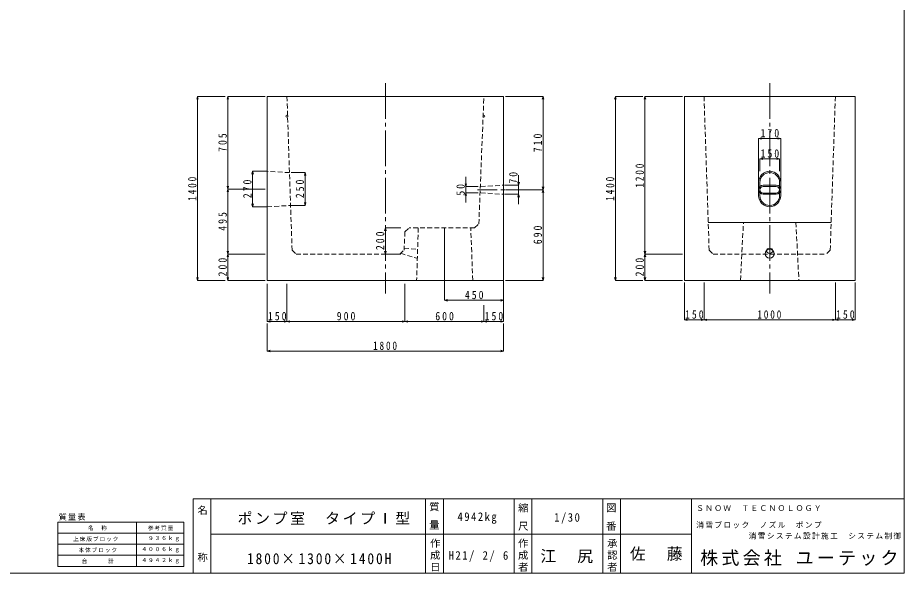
# Model space of a CAD drawing. Units: millimetres, scale not verified. Extents: x -5968 to 5968, y -4228 to 4228.
# Drawn here: x -783 to 5968, y -4228 to 0 of the extents above; entities that cross this region are included whole.
import ezdxf

# ---------------------------------------------------------------- set-up
doc = ezdxf.new("R2010")
doc.units = ezdxf.units.MM
doc.header["$LTSCALE"] = 30
for name, pattern in [('CHAIN1', [8, 5, -1, 1, -1]), ('CHAIN2', [12, 9, -1, 1, -1]), ('DASHED1', [1.8, 1.2, -0.6])]:
    doc.linetypes.add(name, pattern=pattern)
for name, color, linetype, lineweight in [('0-0_枠', 5, 'Continuous', 9), ('0-1_上床版ブロック', 3, 'Continuous', 9), ('0-2_本体ブロック', 3, 'Continuous', 9), ('0-3', 4, 'Continuous', 9), ('0-6_寸法', 4, 'Continuous', 9), ('1-0', 7, 'Continuous', 9)]:
    doc.layers.add(name, color=color, linetype=linetype, lineweight=lineweight)
doc.styles.add('@ＭＳ ゴシック', font='')
doc.styles.add('ＭＳ ゴシック', font='')
doc.styles.get('@ＭＳ ゴシック').set_extended_font_data('@MS Gothic')
doc.styles.get('ＭＳ ゴシック').set_extended_font_data('MS Gothic')

msp = doc.modelspace()

# ---------------------------------------------------------------- linework, layer by layer
at = {"layer": '0-0_枠'}
msp.add_line((5967.67, -4227.98), (5967.67, 4227.98), dxfattribs=at)
at = {"layer": '0-1_上床版ブロック'}
for centre in [(1266.61, -748.88), (2766.61, -748.88)]:
    msp.add_circle(centre, 8, dxfattribs=at)
at = {"layer": '0-2_本体ブロック', "color": 7, "linetype": 'CHAIN2'}
for p, q in [((2016.61, -498.88), (2016.61, -2098.88)), ((4942.84, -498.88), (4942.84, -2098.88))]:
    msp.add_line(p, q, dxfattribs=at)
at = {"layer": '0-2_本体ブロック', "linetype": 'DASHED1'}
for p, q in [((1305.61, -1768.9), (1266.61, -598.88)), ((2727.81, -1568.94), (2766.61, -598.88)), ((4481.84, -1768.9), (4442.84, -598.88)), ((5403.84, -1768.9), (5442.84, -598.88)), ((2165.12, -1628.84), (2196.61, -1598.88)), ((2695.69, -1598.88), (2196.61, -1598.88)), ((2695.69, -1598.88), (2726.92, -1568.9)), ((2165.12, -1628.84), (2158.11, -1768.92)), ((1305.61, -1768.9), (1336.61, -1798.88)), ((1336.61, -1798.88), (2126.61, -1798.88)), ((2126.61, -1798.88), (2158.11, -1768.92)), ((4481.84, -1768.9), (4512.84, -1798.88)), ((4512.84, -1798.88), (5372.84, -1798.88)), ((5403.84, -1768.9), (5372.84, -1798.88))]:
    msp.add_line(p, q, dxfattribs=at)
at = {"layer": '0-2_本体ブロック', "color": 7, "linetype": 'DASHED1'}
for p, q in [((1285.95, -1178.88), (1116.61, -1168.88)), ((2743.73, -1285.41), (2916.61, -1273.88)), ((2742.17, -1332.25), (2916.61, -1343.88)), ((1116.61, -1438.88), (1294.28, -1428.88)), ((2266.61, -1598.88), (2254.2, -1998.88)), ((2681.61, -1998.88), (2666.61, -1598.88)), ((4720.76, -1998.88), (4742.84, -1557.3)), ((5142.84, -1557.3), (5164.92, -1998.88)), ((2158.93, -1752.62), (2258.44, -1762.28)), ((2133.28, -1792.54), (2255.01, -1831.02))]:
    msp.add_line(p, q, dxfattribs=at)
at = {"layer": '0-2_本体ブロック'}
for p, q in [((4857.84, -1253.88), (4857.84, -1353.88)), ((4867.84, -1353.88), (4867.84, -1253.88)), ((4892.84, -1273.88), (4992.84, -1273.88)), ((5017.84, -1353.88), (5017.84, -1253.88)), ((5027.84, -1253.88), (5027.84, -1353.88)), ((4892.84, -1283.88), (4992.84, -1283.88)), ((4892.84, -1333.88), (4992.84, -1333.88)), ((4892.84, -1343.88), (4992.84, -1343.88))]:
    msp.add_line(p, q, dxfattribs=at)
at = {"layer": '0-2_本体ブロック', "color": 4, "linetype": 'CHAIN1'}
msp.add_line((2716.61, -1308.88), (2978.54, -1308.88), dxfattribs=at)
at = {"layer": '0-2_本体ブロック', "color": 7}
msp.add_line((4474.78, -1557.3), (5410.89, -1557.3), dxfattribs=at)
at = {"layer": '0-2_本体ブロック'}
for points in [[(1116.61, -1998.88), (2916.61, -1998.88), (2916.61, -598.88), (1116.61, -598.88)], [(4292.84, -1998.88), (5592.84, -1998.88), (5592.84, -598.88), (4292.84, -598.88)]]:
    msp.add_lwpolyline(points, close=True, dxfattribs=at)
for centre, radius, start, end in [((4942.84, -1253.88), 85, 0, 180), ((4942.84, -1253.88), 75, 0, 180), ((4892.84, -1308.88), 35, 90, 270), ((4992.84, -1308.88), 35, 270, 90), ((4892.84, -1308.88), 25, 90, 270), ((4992.84, -1308.88), 25, 270, 90), ((4942.84, -1353.88), 85, 180, 0), ((4942.84, -1353.88), 75, 180, 0)]:
    msp.add_arc(centre, radius, start, end, dxfattribs=at)
at = {"layer": '0-2_本体ブロック', "color": 4}
msp.add_ellipse((4942.84, -1773.68), major_axis=(23.35, 0), ratio=0.8591, dxfattribs=at)
at = {"layer": '0-2_本体ブロック', "color": 7}
msp.add_ellipse((4942.84, -1796.65), major_axis=(35, 0), ratio=0.982, dxfattribs=at)
at = {"layer": '0-3'}
for p, q in [((2016.61, -1598.88), (2010.79, -1620.61)), ((2016.61, -1798.88), (2016.61, -1598.88)), ((2016.61, -1598.88), (2022.44, -1620.61)), ((2016.61, -1598.88), (2133.28, -1598.88)), ((2016.61, -1798.88), (2010.79, -1777.15)), ((2016.61, -1798.88), (2022.44, -1777.15)), ((2016.61, -1798.88), (2133.28, -1798.88))]:
    msp.add_line(p, q, dxfattribs=at)
at = {"layer": '0-6_寸法'}
for p, q in [((585.79, -598.88), (579.97, -620.61)), ((585.79, -1998.88), (585.79, -598.88)), ((585.79, -598.88), (591.61, -620.61)), ((585.79, -598.88), (795.79, -598.88)), ((816.61, -598.88), (810.79, -620.61)), ((816.61, -1303.88), (816.61, -598.88)), ((816.61, -598.88), (822.44, -620.61)), ((816.61, -598.88), (1101.61, -598.88)), ((3216.61, -598.88), (2931.61, -598.88)), ((3216.61, -598.88), (3210.79, -620.61)), ((3216.61, -1308.88), (3216.61, -598.88)), ((3216.61, -598.88), (3222.44, -620.61)), ((3767.84, -598.88), (3762.01, -620.61)), ((3767.84, -1998.88), (3767.84, -598.88)), ((3767.84, -598.88), (3773.66, -620.61)), ((3767.84, -598.88), (3977.84, -598.88)), ((3992.84, -598.88), (3987.01, -620.61)), ((3992.84, -1798.88), (3992.84, -598.88)), ((3992.84, -598.88), (3998.66, -620.61)), ((3992.84, -598.88), (4277.84, -598.88)), ((4857.84, -918.92), (4879.57, -913.1)), ((4857.84, -918.92), (5027.84, -918.92)), ((4857.84, -918.92), (4879.57, -924.74)), ((4857.84, -918.92), (4857.84, -1250.74)), ((5027.84, -918.92), (5006.1, -913.1)), ((5027.84, -918.92), (5006.1, -924.74)), ((5027.84, -918.92), (5027.84, -1250.74)), ((4867.84, -1073.64), (4889.57, -1067.82)), ((4867.84, -1073.64), (5017.84, -1073.64)), ((4867.84, -1073.64), (4889.57, -1079.47)), ((4867.84, -1073.64), (4867.84, -1168.88)), ((5017.84, -1073.64), (4996.1, -1067.82)), ((5017.84, -1073.64), (4996.1, -1079.47)), ((5017.84, -1073.64), (5017.84, -1168.88)), ((1005.41, -1168.88), (999.59, -1190.61)), ((1005.41, -1438.88), (1005.41, -1168.88)), ((1005.41, -1168.88), (1011.23, -1190.61)), ((1005.41, -1168.88), (1116.61, -1168.88)), ((1405.28, -1178.88), (1299.12, -1178.88)), ((1405.28, -1178.88), (1399.46, -1200.61)), ((1405.28, -1428.88), (1405.28, -1178.88)), ((1405.28, -1178.88), (1411.11, -1200.61)), ((2629.22, -1285.41), (2629.22, -1210.41)), ((3031.12, -1273.88), (3031.12, -1198.88)), ((816.61, -1303.88), (810.79, -1282.15)), ((816.61, -1303.88), (822.44, -1282.15)), ((2629.22, -1285.41), (2623.39, -1263.67)), ((2629.22, -1285.41), (2635.04, -1263.67)), ((3031.12, -1273.88), (2923.47, -1273.88)), ((3031.12, -1273.88), (3025.29, -1252.15)), ((3031.12, -1273.88), (3036.94, -1252.15)), ((3031.12, -1343.88), (3031.12, -1273.88)), ((816.61, -1303.88), (810.79, -1325.61)), ((816.61, -1798.88), (816.61, -1303.88)), ((816.61, -1303.88), (822.44, -1325.61)), ((816.61, -1303.88), (1101.61, -1303.88)), ((2629.22, -1332.25), (2623.39, -1353.98)), ((2629.22, -1332.25), (2629.22, -1285.41)), ((2629.22, -1285.41), (2722.88, -1285.41)), ((2629.22, -1332.25), (2629.22, -1407.25)), ((2629.22, -1332.25), (2635.04, -1353.98)), ((2629.22, -1332.25), (2722.88, -1332.25)), ((3031.12, -1343.88), (2923.47, -1343.88)), ((3216.61, -1308.88), (2931.61, -1308.88)), ((3031.12, -1343.88), (3025.29, -1365.61)), ((3031.12, -1343.88), (3031.12, -1418.88)), ((3031.12, -1343.88), (3036.94, -1365.61)), ((3216.61, -1308.88), (3210.79, -1287.15)), ((3216.61, -1308.88), (3210.79, -1330.61)), ((3216.61, -1308.88), (3222.44, -1287.15)), ((3216.61, -1998.88), (3216.61, -1308.88)), ((3216.61, -1308.88), (3222.44, -1330.61)), ((1005.41, -1438.88), (999.59, -1417.15)), ((1005.41, -1438.88), (1011.23, -1417.15)), ((1405.28, -1428.88), (1399.46, -1407.15)), ((1405.28, -1428.88), (1411.11, -1407.15)), ((1005.41, -1438.88), (1116.61, -1438.88)), ((1405.28, -1428.88), (1299.12, -1428.88)), ((2466.61, -2150.2), (2466.61, -1598.88)), ((816.61, -1798.88), (810.79, -1777.15)), ((816.61, -1798.88), (810.79, -1820.61)), ((816.61, -1798.88), (822.44, -1777.15)), ((816.61, -1998.88), (816.61, -1798.88)), ((816.61, -1798.88), (822.44, -1820.61)), ((816.61, -1798.88), (1101.61, -1798.88)), ((3992.84, -1798.88), (3987.01, -1777.15)), ((3992.84, -1798.88), (3987.01, -1820.61)), ((3992.84, -1798.88), (3998.66, -1777.15)), ((3992.84, -1998.88), (3992.84, -1798.88)), ((3992.84, -1798.88), (3998.66, -1820.61)), ((3992.84, -1798.88), (4277.84, -1798.88)), ((2916.61, -2150.2), (2916.61, -1940.2)), ((585.79, -1998.88), (579.97, -1977.15)), ((585.79, -1998.88), (591.61, -1977.15)), ((585.79, -1998.88), (795.79, -1998.88)), ((816.61, -1998.88), (810.79, -1977.15)), ((816.61, -1998.88), (822.44, -1977.15)), ((816.61, -1998.88), (1101.61, -1998.88)), ((3216.61, -1998.88), (2931.61, -1998.88)), ((3216.61, -1998.88), (3210.79, -1977.15)), ((3216.61, -1998.88), (3222.44, -1977.15)), ((3767.84, -1998.88), (3762.01, -1977.15)), ((3767.84, -1998.88), (3773.66, -1977.15)), ((3767.84, -1998.88), (3977.84, -1998.88)), ((3992.84, -1998.88), (3987.01, -1977.15)), ((3992.84, -1998.88), (3998.66, -1977.15)), ((3992.84, -1998.88), (4277.84, -1998.88)), ((4292.84, -2298.88), (4292.84, -2013.88)), ((4442.84, -2298.88), (4442.84, -2013.88)), ((5442.84, -2298.88), (5442.84, -2013.88)), ((5592.84, -2298.88), (5592.84, -2013.88)), ((1116.61, -2311.44), (1116.61, -2026.44)), ((1266.61, -2311.44), (1266.61, -2026.44)), ((2165.12, -2311.44), (2165.12, -2026.44)), ((2916.61, -2311.44), (2916.61, -2026.44)), ((2466.61, -2150.2), (2488.35, -2144.37)), ((2916.61, -2150.2), (2466.61, -2150.2)), ((2466.61, -2150.2), (2488.35, -2156.02)), ((2916.61, -2150.2), (2894.88, -2144.37)), ((2916.61, -2150.2), (2894.88, -2156.02)), ((2766.61, -2311.44), (2766.61, -2188.74)), ((4292.84, -2298.88), (4314.57, -2293.06)), ((4442.84, -2298.88), (4421.1, -2293.06)), ((4442.84, -2298.88), (4464.57, -2293.06)), ((5442.84, -2298.88), (5421.1, -2293.06)), ((5442.84, -2298.88), (5464.57, -2293.06)), ((5592.84, -2298.88), (5571.1, -2293.06)), ((1116.61, -2311.44), (1138.35, -2305.62)), ((1116.61, -2311.44), (1266.61, -2311.44)), ((1116.61, -2311.44), (1138.35, -2317.27)), ((1116.61, -2536.44), (1116.61, -2326.44)), ((1266.61, -2311.44), (1244.88, -2305.62)), ((1266.61, -2311.44), (1244.88, -2317.27)), ((1266.61, -2311.44), (1288.35, -2305.62)), ((1266.61, -2311.44), (2165.12, -2311.44)), ((1266.61, -2311.44), (1288.35, -2317.27)), ((2165.12, -2311.44), (2143.38, -2305.62)), ((2165.12, -2311.44), (2143.38, -2317.27)), ((2165.12, -2311.44), (2186.85, -2305.62)), ((2165.12, -2311.44), (2766.61, -2311.44)), ((2165.12, -2311.44), (2186.85, -2317.27)), ((2766.61, -2311.44), (2744.88, -2305.62)), ((2766.61, -2311.44), (2744.88, -2317.27)), ((2766.61, -2311.44), (2788.35, -2305.62)), ((2766.61, -2311.44), (2916.61, -2311.44)), ((2766.61, -2311.44), (2788.35, -2317.27)), ((2916.61, -2311.44), (2894.88, -2305.62)), ((2916.61, -2311.44), (2894.88, -2317.27)), ((2916.61, -2536.44), (2916.61, -2326.44)), ((4292.84, -2298.88), (4442.84, -2298.88)), ((4292.84, -2298.88), (4314.57, -2304.7)), ((4442.84, -2298.88), (4421.1, -2304.7)), ((4442.84, -2298.88), (5442.84, -2298.88)), ((4442.84, -2298.88), (4464.57, -2304.7)), ((5442.84, -2298.88), (5421.1, -2304.7)), ((5442.84, -2298.88), (5592.84, -2298.88)), ((5442.84, -2298.88), (5464.57, -2304.7)), ((5592.84, -2298.88), (5571.1, -2304.7)), ((1116.61, -2536.44), (1138.35, -2530.62)), ((1116.61, -2536.44), (2916.61, -2536.44)), ((1116.61, -2536.44), (1138.35, -2542.27)), ((2916.61, -2536.44), (2894.88, -2530.62)), ((2916.61, -2536.44), (2894.88, -2542.27))]:
    msp.add_line(p, q, dxfattribs=at)
at = {"layer": '1-0', "color": 2}
for p, q in [((552.67, -3660.98), (552.67, -4227.98)), ((552.67, -3660.98), (5967.67, -3660.98)), ((687.67, -3660.98), (687.67, -4227.98)), ((2322.67, -3660.98), (2322.67, -4227.98)), ((2457.67, -3660.98), (2457.67, -4227.98)), ((2997.67, -3660.98), (2997.67, -4227.98)), ((3132.67, -3660.98), (3132.67, -4227.98)), ((3672.67, -3660.98), (3672.67, -4227.98)), ((3807.67, -3660.98), (3807.67, -4227.98)), ((4347.67, -4227.98), (4347.67, -3660.98)), ((5967.67, -3660.98), (5967.67, -4227.98)), ((687.67, -3930.98), (2322.67, -3930.98)), ((2322.67, -3930.98), (4347.67, -3930.98)), ((702.67, -4227.98), (5967.67, -4227.98))]:
    msp.add_line(p, q, dxfattribs=at)
at = {"layer": '1-0'}
for p, q in [((-477.21, -3839.39), (481.79, -3839.39)), ((-477.21, -3839.39), (-477.21, -4175.64)), ((121.91, -3839.39), (121.91, -4175.64)), ((481.79, -3839.39), (481.79, -4175.64)), ((-477.21, -3922.96), (481.79, -3922.96)), ((-477.21, -4007.52), (481.79, -4007.52)), ((-477.21, -4091.08), (481.79, -4091.08)), ((-477.21, -4175.64), (481.79, -4175.64))]:
    msp.add_line(p, q, dxfattribs=at)
at = {"layer": '1-0', "color": 5}
msp.add_line((-5967.67, -4227.98), (5967.67, -4227.98), dxfattribs=at)

# ---------------------------------------------------------------- texts
at = {"layer": '0-3', "color": 7, "insert": (2009.11, -1768.57), "char_height": 64.15, "attachment_point": 7, "rotation": 90, "style": 'ＭＳ ゴシック'}
msp.add_mtext('\\T1.41;\\W0.85;200', dxfattribs=at)
at = {"layer": '0-6_寸法', "color": 7, "char_height": 64.15, "attachment_point": 7, "style": 'ＭＳ ゴシック'}
for s, insert in [('\\T1.41;\\W0.85;170', (4873.15, -911.42)), ('\\T1.41;\\W0.85;150', (4873.15, -1066.14)), ('\\T1.41;\\W0.85;450', (2621.93, -2142.7)), ('\\T1.41;\\W0.85;150', (4298.15, -2291.38)), ('\\T1.41;\\W0.8;1000', (4848.68, -2291.38)), ('\\T1.41;\\W0.85;150', (5448.15, -2291.38)), ('\\T1.41;\\W0.85;150', (1121.93, -2303.94)), ('\\T1.41;\\W0.85;900', (1646.18, -2303.94)), ('\\T1.41;\\W0.85;600', (2396.18, -2303.94)), ('\\T1.41;\\W0.85;150', (2771.93, -2303.94)), ('\\T1.41;\\W0.8;1800', (1922.46, -2528.94))]:
    msp.add_mtext(s, dxfattribs=dict(at, insert=insert))
at = {"layer": '0-6_寸法', "color": 7, "char_height": 64.15, "attachment_point": 7, "rotation": 90, "style": 'ＭＳ ゴシック'}
for s, insert in [('\\T1.41;\\W0.85;705', (809.11, -1021.07)), ('\\T1.41;\\W0.85;710', (3209.11, -1023.57)), ('\\T1.41;\\W0.8;1200', (3985.34, -1293.03)), ('\\T1.41;\\W0.8;1400', (578.29, -1393.03)), ('\\T1.39;\\W0.85;70', (3022.99, -1261.95)), ('\\T1.41;\\W0.8;1400', (3760.34, -1393.03)), ('\\T1.41;\\W0.85;270', (997.91, -1373.57)), ('\\T1.41;\\W0.85;250', (1397.78, -1373.57)), ('\\T1.39;\\W0.85;50', (2621.72, -1354.05)), ('\\T1.41;\\W0.85;495', (809.11, -1621.07)), ('\\T1.41;\\W0.85;690', (3209.11, -1723.57)), ('\\T1.41;\\W0.85;200', (809.11, -1968.57)), ('\\T1.41;\\W0.85;200', (3985.34, -1968.57))]:
    msp.add_mtext(s, dxfattribs=dict(at, insert=insert))
at = {"layer": '1-0', "attachment_point": 7, "rotation": 270, "style": '@ＭＳ ゴシック'}
for s, insert, char_height in [('\\T1.17;名\u3000\u3000\u3000称', (587.09, -3708.98), 56.09), ('\\T1.21;質\\~量', (2353.42, -3682.17), 56.09), ('\\T1.21;縮\\~尺', (3029.06, -3689.9), 56.52), ('\\T1.21;図\\~番', (3699.54, -3689.9), 56.52), ('\\T1.17;作成日', (2359.48, -3960.3), 56.52), ('\\T1.17;作成者', (3029.06, -3960.3), 56.52), ('\\T1.17;承認者', (3707.28, -3960.3), 56.52)]:
    msp.add_mtext(s, dxfattribs=dict(at, insert=insert, char_height=char_height))
at = {"layer": '1-0', "attachment_point": 7, "style": 'ＭＳ ゴシック'}
for s, insert, char_height in [('\\T1.17;ＳＮＯＷ\u3000ＴＥＣＮＯＬＯＧＹ', (4382.78, -3753.86), 42.06), ('\\T1.17;質量表', (-471.95, -3826.26), 43.76), ('\\T1.17;ポンプ室\u3000タイプⅠ型', (889.97, -3857.61), 83.63), ('\\T1.28;\\W0.9;4942kg', (2565.45, -3851.79), 65.98), ('\\T1.28;\\W0.9;1/30', (3301.79, -3851.79), 65.98), ('\\T1.17;消雪ブロック\u3000ノズル\u3000ポンプ\u3000', (4383.63, -3886.14), 42.06), ('\\T1.17;名\u3000称', (-247.43, -3902.07), 30.63), ('\\T1.17;参考質量', (207.76, -3902.07), 30.63), ('\\T1.17;上床版ブロック', (-361.4, -3986.13), 30.63), ('\\T1.17;\u3000９３６ｋｇ', (158.87, -3986.13), 30.63), ('\\T1.17;消雪システム設計施工\u3000システム制御', (4782.91, -3969.56), 42.06), ('\\T1.17;本体ブロック', (-320.75, -4070.19), 30.63), ('\\T1.17;４００６ｋｇ', (158.87, -4070.19), 30.63), ('\\T1.17;江\u3000尻', (3196.55, -4151.09), 87.98), ('\\T1.17;佐\u3000藤', (3878.7, -4133.6), 87.98), ('\\T1.18;株式会社\\~ユーテック', (4413.64, -4172.33), 100.4), ('\\T1.17;合\u3000\u3000\u3000計', (-296.31, -4153.76), 30.63), ('\\T1.17;４９４２ｋｇ', (158.87, -4153.76), 30.63), ('\\T1.28;\\W0.9;1800×1300×1400H', (962.38, -4159.81), 83.58), ('\\T1.28;\\W0.9;H21/\\~2/\\~6', (2497.95, -4141.02), 65.98)]:
    msp.add_mtext(s, dxfattribs=dict(at, insert=insert, char_height=char_height))

doc.saveas('drawing.dxf')
